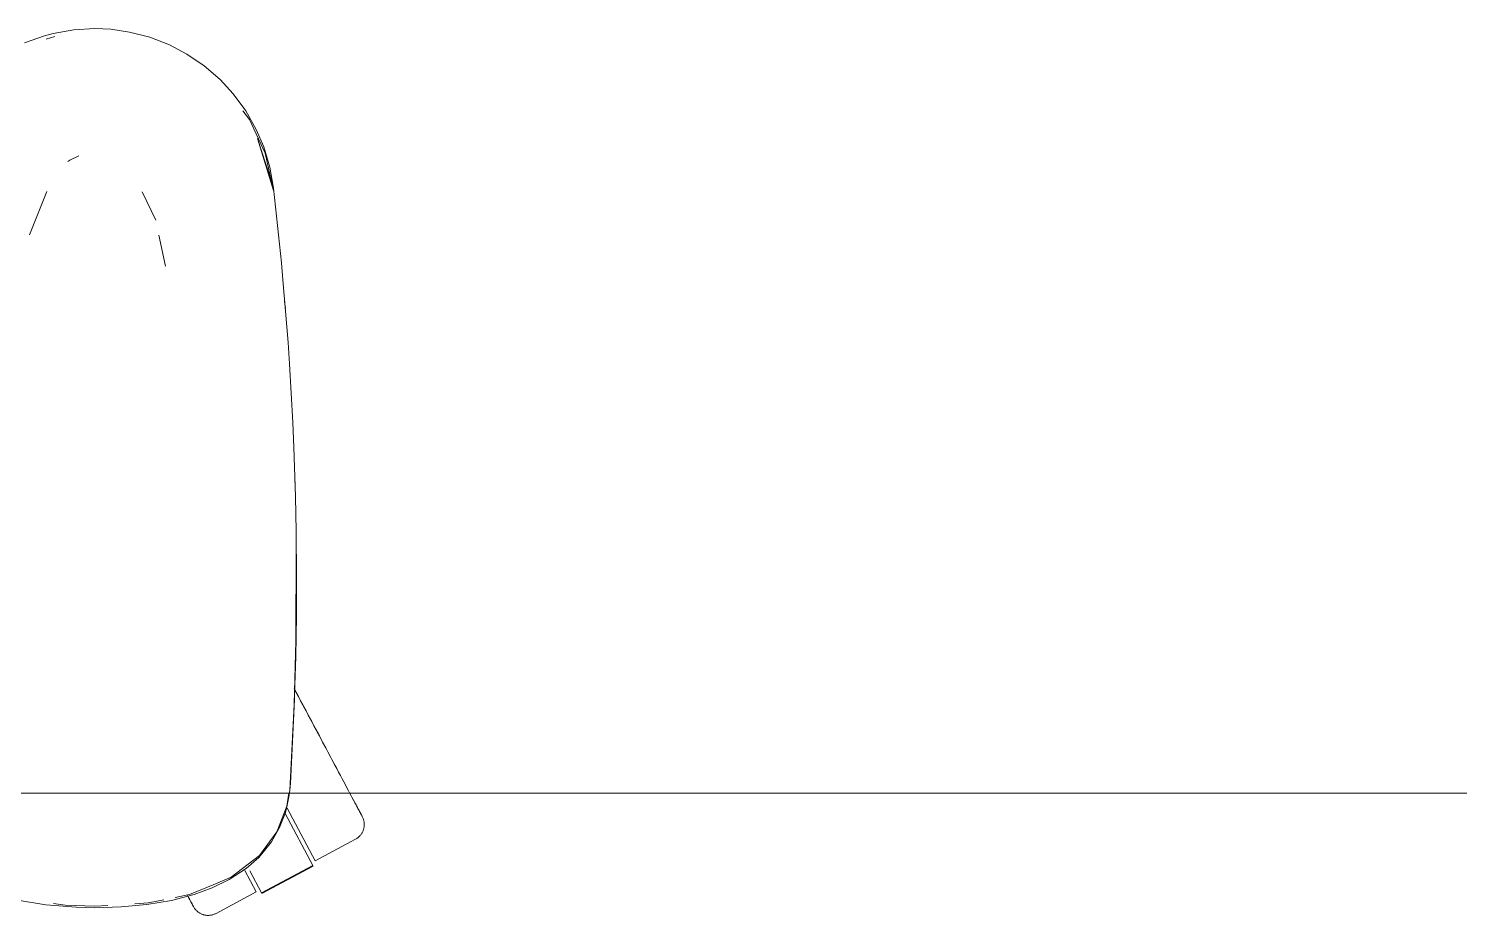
# Model space of a CAD drawing. Header units: millimetres. Extents: x 155927 to 317870, y -36033 to 97293.
# Drawn here: x 175741 to 176085, y 21898.2 to 22111.4 of the extents above; entities that cross this region are included whole.
import ezdxf

# ---------------------------------------------------------------- set-up
doc = ezdxf.new("R2010")
doc.units = ezdxf.units.MM
doc.header["$MEASUREMENT"] = 0
doc.layers.add('G-IMPT', color=8, linetype='CONTINUOUS', lineweight=9)
doc.layers.add('I-FURN', color=8, linetype='CONTINUOUS', lineweight=9)

msp = doc.modelspace()

# ---------------------------------------------------------------- linework, layer by layer
at = {"layer": 'G-IMPT'}
for p, q in [((175751.92, 22111.07), (175746.97, 22110.19)), ((175756.96, 22111.37), (175751.92, 22111.07)), ((175756.96, 22111.37), (175760.81, 22111.2)), ((175765.32, 22110.55), (175760.81, 22111.2)), ((175740.07, 22107.92), (175744.84, 22109.63)), ((175746.97, 22110.19), (175744.84, 22109.63)), ((175745.28, 22108.83), (175747.31, 22109.45)), ((175765.32, 22110.55), (175770.19, 22109.29)), ((175774.9, 22107.45), (175770.19, 22109.29)), ((175779.06, 22105.26), (175774.9, 22107.45)), ((175779.06, 22105.26), (175783.23, 22102.43)), ((175783.23, 22102.43), (175787.07, 22099.11)), ((175790.23, 22095.67), (175787.07, 22099.11)), ((175790.23, 22095.67), (175793.23, 22091.59)), ((175792.54, 22091.63), (175794.13, 22089.52)), ((175795.74, 22087.15), (175793.23, 22091.59)), ((175797.87, 22081.46), (175794.13, 22089.52)), ((175795.74, 22087.15), (175797.55, 22082.91)), ((175799.91, 22072.49), (175796.08, 22084.95)), ((175796.08, 22084.95), (175799, 22075.81)), ((175753.14, 22080.75), (175750.91, 22079.74)), ((175797.55, 22082.91), (175799.02, 22078.05)), ((175797.87, 22081.46), (175799.78, 22073.06)), ((175750.91, 22079.74), (175750.46, 22079.44)), ((175799.91, 22073), (175799.02, 22078.05)), ((175799.91, 22072.49), (175799, 22075.81)), ((175741.24, 22061.79), (175745.39, 22072.21)), ((175768.34, 22072.12), (175771.61, 22065.34)), ((175801.82, 22055.08), (175799.91, 22073)), ((175773.94, 22054.29), (175772.37, 22061.72)), ((175802.16, 22050.95), (175801.82, 22055.08)), ((175803.41, 22035.89), (175802.16, 22050.95)), ((175802.76, 22044.07), (175802.59, 22045.75)), ((175803.41, 22035.89), (175803.74, 22030.8)), ((175803.74, 22030.8), (175804.55, 22016.66)), ((175804.8, 22010.64), (175804.55, 22016.66)), ((175804.8, 22010.64), (175805.19, 21998.88)), ((175804.94, 22005.75), (175805.05, 22003.82)), ((175805.05, 22003.82), (175805.07, 22002.32)), ((175805.36, 21990.46), (175805.19, 21998.88)), ((175805.36, 21990.46), (175805.24, 21960.44)), ((175805.36, 21990.46), (175805.4, 21970.28)), ((175805.36, 21990.46), (175805.44, 21979.67)), ((175805.24, 21960.44), (175805.44, 21979.67)), ((175805.4, 21970.28), (175804.9, 21948.88)), ((175805.4, 21970.28), (175804.94, 21950.09)), ((175805.4, 21970.28), (175805.24, 21960.44)), ((175805.36, 21970.28), (175805.38, 21968.24)), ((175805.38, 21968.24), (175805.3, 21966.03)), ((175805.24, 21960.44), (175804.9, 21948.88)), ((175804.94, 21950.09), (175803.85, 21928.31)), ((175804.94, 21950.09), (175803.96, 21929.91)), ((175804.9, 21948.88), (175804.94, 21950.09)), ((175804.9, 21948.88), (175803.85, 21928.31)), ((175803.85, 21928.31), (175803.96, 21929.91)), ((175803.13, 21924.44), (175803.61, 21927.61)), ((175803.15, 21924.26), (175803.6, 21926.66)), ((175803.85, 21928.31), (175803.6, 21926.66)), ((175803.13, 21924.44), (175800.72, 21918.25)), ((175801.39, 21919.28), (175802.79, 21922.92)), ((175803.15, 21924.26), (175802.79, 21922.92)), ((175801.39, 21919.28), (175799.43, 21915.84)), ((175799.43, 21915.84), (175796.36, 21912.1)), ((175800.72, 21918.25), (175796.55, 21912.62)), ((175796.55, 21912.62), (175789.77, 21907.41)), ((175793.32, 21909.44), (175796.36, 21912.1)), ((175789.27, 21906.78), (175793.32, 21909.44)), ((175779.75, 21903.24), (175785.37, 21905.57)), ((175780.86, 21903.21), (175785.2, 21904.8)), ((175789.27, 21906.78), (175785.2, 21904.8)), ((175789.77, 21907.41), (175785.37, 21905.57)), ((175738.38, 21901.82), (175745.14, 21900.7)), ((175769.79, 21901.2), (175766.58, 21901)), ((175769.45, 21900.78), (175775.38, 21901.78)), ((175773.54, 21901.97), (175769.79, 21901.2)), ((175780.86, 21903.21), (175775.38, 21901.78)), ((175779.75, 21903.24), (175776.28, 21902.53)), ((175752.45, 21900.13), (175745.14, 21900.7)), ((175749.8, 21900.64), (175747.01, 21901.04)), ((175749.8, 21900.64), (175756.96, 21900.41)), ((175752.45, 21900.13), (175756.96, 21900.04)), ((175760.07, 21900.6), (175756.96, 21900.41)), ((175756.96, 21900.04), (175763.3, 21900.22)), ((175769.45, 21900.78), (175763.3, 21900.22))]:
    msp.add_line(p, q, dxfattribs=at)
at = {"layer": 'I-FURN'}
for p, q in [((175805.38, 21951.79), (175804.86, 21952.78)), ((175805.1, 21952.32), (175805.62, 21951.34)), ((175805.91, 21950.8), (175805.38, 21951.79)), ((175805.62, 21951.34), (175806.15, 21950.34)), ((175806.44, 21949.8), (175805.91, 21950.8)), ((175806.15, 21950.34), (175806.68, 21949.34)), ((175806.97, 21948.8), (175806.44, 21949.8)), ((175806.68, 21949.34), (175807.22, 21948.34)), ((175807.5, 21947.8), (175806.97, 21948.8)), ((175807.22, 21948.34), (175807.75, 21947.34)), ((175808.04, 21946.79), (175807.5, 21947.8)), ((175807.75, 21947.34), (175808.28, 21946.33)), ((175808.57, 21945.79), (175808.04, 21946.79)), ((175808.28, 21946.33), (175808.82, 21945.33)), ((175809.11, 21944.79), (175808.57, 21945.79)), ((175808.82, 21945.33), (175809.35, 21944.32)), ((175809.64, 21943.79), (175809.11, 21944.79)), ((175809.35, 21944.32), (175809.88, 21943.33)), ((175810.17, 21942.79), (175809.64, 21943.79)), ((175809.88, 21943.33), (175810.41, 21942.34)), ((175810.69, 21941.8), (175810.17, 21942.79)), ((175810.41, 21942.34), (175810.93, 21941.35)), ((175811.21, 21940.83), (175810.69, 21941.8)), ((175810.93, 21941.35), (175811.45, 21940.38)), ((175811.73, 21939.86), (175811.21, 21940.83)), ((175811.45, 21940.38), (175811.96, 21939.42)), ((175812.23, 21938.9), (175811.73, 21939.86)), ((175811.96, 21939.42), (175812.47, 21938.46)), ((175812.74, 21937.96), (175812.23, 21938.9)), ((175812.47, 21938.46), (175812.97, 21937.53)), ((175813.23, 21937.03), (175812.74, 21937.96)), ((175812.97, 21937.53), (175813.46, 21936.6)), ((175813.72, 21936.11), (175813.23, 21937.03)), ((175813.46, 21936.6), (175813.94, 21935.7)), ((175814.19, 21935.22), (175813.72, 21936.11)), ((175813.94, 21935.7), (175814.41, 21934.81)), ((175814.66, 21934.34), (175814.19, 21935.22)), ((175814.41, 21934.81), (175814.87, 21933.94)), ((175815.12, 21933.48), (175814.66, 21934.34)), ((175814.87, 21933.94), (175815.32, 21933.1)), ((175815.56, 21932.65), (175815.12, 21933.48)), ((175815.99, 21931.84), (175815.56, 21932.65)), ((175816.41, 21931.05), (175815.99, 21931.84)), ((175816.81, 21930.29), (175816.41, 21931.05)), ((175817.21, 21929.55), (175816.81, 21930.29)), ((175817.58, 21928.84), (175817.21, 21929.55)), ((175817.94, 21928.17), (175817.58, 21928.84)), ((176161.96, 21927.61), (174761.96, 21927.61)), ((174761.96, 21927.61), (176161.96, 21927.61)), ((175818.29, 21927.52), (175817.94, 21928.17)), ((175818.61, 21926.9), (175818.29, 21927.52)), ((175818.93, 21926.32), (175818.61, 21926.9)), ((175818.76, 21926.63), (175819.06, 21926.06)), ((175819.22, 21925.77), (175818.93, 21926.32)), ((175819.06, 21926.06), (175819.35, 21925.52)), ((175819.49, 21925.25), (175819.22, 21925.77)), ((175819.35, 21925.52), (175819.61, 21925.02)), ((175819.75, 21924.77), (175819.49, 21925.25)), ((175802.72, 21922.71), (175809.37, 21910.2)), ((175809.91, 21911.33), (175803.17, 21923.99)), ((175819.61, 21925.02), (175819.86, 21924.56)), ((175819.99, 21924.32), (175819.75, 21924.77)), ((175819.86, 21924.56), (175820.09, 21924.13)), ((175820.2, 21923.91), (175819.99, 21924.32)), ((175820.09, 21924.13), (175820.3, 21923.74)), ((175820.4, 21923.54), (175820.2, 21923.91)), ((175820.3, 21923.74), (175820.49, 21923.38)), ((175820.58, 21923.2), (175820.4, 21923.54)), ((175820.49, 21923.38), (175820.66, 21923.06)), ((175820.74, 21922.91), (175820.58, 21923.2)), ((175820.66, 21923.06), (175820.8, 21922.78)), ((175820.88, 21922.65), (175820.74, 21922.91)), ((175820.8, 21922.78), (175820.93, 21922.54)), ((175820.99, 21922.43), (175820.88, 21922.65)), ((175820.93, 21922.54), (175821.04, 21922.34)), ((175821.09, 21922.25), (175820.99, 21922.43)), ((175821.04, 21922.34), (175821.13, 21922.18)), ((175821.16, 21922.11), (175821.09, 21922.25)), ((175821.13, 21922.18), (175821.19, 21922.06)), ((175821.22, 21922.01), (175821.16, 21922.11)), ((175821.19, 21922.06), (175821.23, 21921.97)), ((175821.25, 21921.95), (175821.22, 21922.01)), ((175821.23, 21921.97), (175821.26, 21921.93)), ((175821.26, 21921.93), (175821.25, 21921.95)), ((175821.26, 21921.93), (175821.33, 21921.78)), ((175821.26, 21921.93), (175821.26, 21921.93)), ((175821.33, 21921.78), (175821.4, 21921.64)), ((175821.36, 21918.35), (175821.29, 21918.21)), ((175821.43, 21918.5), (175821.36, 21918.35)), ((175821.4, 21921.64), (175821.46, 21921.49)), ((175821.49, 21918.65), (175821.43, 21918.5)), ((175821.46, 21921.49), (175821.52, 21921.34)), ((175821.54, 21918.8), (175821.49, 21918.65)), ((175821.52, 21921.34), (175821.56, 21921.18)), ((175821.58, 21918.95), (175821.54, 21918.8)), ((175821.56, 21921.18), (175821.61, 21921.03)), ((175821.62, 21919.11), (175821.58, 21918.95)), ((175821.61, 21921.03), (175821.64, 21920.87)), ((175821.66, 21919.27), (175821.62, 21919.11)), ((175821.64, 21920.87), (175821.67, 21920.71)), ((175821.69, 21919.43), (175821.66, 21919.27)), ((175821.67, 21920.71), (175821.7, 21920.55)), ((175821.71, 21919.59), (175821.69, 21919.43)), ((175821.7, 21920.55), (175821.72, 21920.39)), ((175821.72, 21919.75), (175821.71, 21919.59)), ((175821.72, 21920.39), (175821.73, 21920.23)), ((175821.73, 21919.91), (175821.72, 21919.75)), ((175821.73, 21920.23), (175821.73, 21920.07)), ((175821.73, 21920.07), (175821.73, 21919.91)), ((175809.91, 21911.33), (175819.59, 21916.48)), ((175819.63, 21916.5), (175819.59, 21916.48)), ((175819.77, 21916.58), (175819.63, 21916.5)), ((175819.91, 21916.66), (175819.77, 21916.58)), ((175820.04, 21916.75), (175819.91, 21916.66)), ((175820.17, 21916.85), (175820.04, 21916.75)), ((175820.3, 21916.95), (175820.17, 21916.85)), ((175820.42, 21917.06), (175820.3, 21916.95)), ((175820.53, 21917.17), (175820.42, 21917.06)), ((175820.65, 21917.28), (175820.53, 21917.17)), ((175820.75, 21917.4), (175820.65, 21917.28)), ((175820.86, 21917.53), (175820.75, 21917.4)), ((175820.95, 21917.66), (175820.86, 21917.53)), ((175821.05, 21917.79), (175820.95, 21917.66)), ((175821.13, 21917.92), (175821.05, 21917.79)), ((175821.22, 21918.06), (175821.13, 21917.92)), ((175821.29, 21918.21), (175821.22, 21918.06)), ((175795.78, 21903.82), (175793.02, 21909.01)), ((175797.01, 21903.63), (175794.2, 21908.92)), ((175809.37, 21910.2), (175797.01, 21903.63)), ((175797.1, 21903.46), (175809.46, 21910.03)), ((175779.25, 21902.96), (175779.47, 21902.53)), ((175779.59, 21902.32), (175779.37, 21902.73)), ((175779.47, 21902.53), (175779.68, 21902.14)), ((175779.79, 21901.94), (175779.59, 21902.32)), ((175779.68, 21902.14), (175779.87, 21901.78)), ((175779.97, 21901.61), (175779.79, 21901.94)), ((175779.87, 21901.78), (175780.04, 21901.47)), ((175780.12, 21901.31), (175779.97, 21901.61)), ((175780.04, 21901.47), (175780.19, 21901.19)), ((175780.26, 21901.05), (175780.12, 21901.31)), ((175780.19, 21901.19), (175780.32, 21900.95)), ((175786.09, 21898.67), (175795.78, 21903.82)), ((175780.38, 21900.83), (175780.26, 21901.05)), ((175780.32, 21900.95), (175780.42, 21900.74)), ((175780.47, 21900.65), (175780.38, 21900.83)), ((175780.42, 21900.74), (175780.51, 21900.58)), ((175780.55, 21900.51), (175780.47, 21900.65)), ((175780.51, 21900.58), (175780.58, 21900.46)), ((175780.6, 21900.41), (175780.55, 21900.51)), ((175780.58, 21900.46), (175780.62, 21900.38)), ((175780.63, 21900.35), (175780.6, 21900.41)), ((175780.62, 21900.38), (175780.64, 21900.34)), ((175780.64, 21900.33), (175780.63, 21900.35)), ((175780.64, 21900.34), (175780.64, 21900.33)), ((175780.66, 21900.29), (175780.64, 21900.33)), ((175780.74, 21900.15), (175780.66, 21900.29)), ((175780.83, 21900.02), (175780.74, 21900.15)), ((175780.92, 21899.88), (175780.83, 21900.02)), ((175781.02, 21899.75), (175780.92, 21899.88)), ((175781.12, 21899.63), (175781.02, 21899.75)), ((175781.22, 21899.51), (175781.12, 21899.63)), ((175781.34, 21899.39), (175781.22, 21899.51)), ((175781.45, 21899.28), (175781.34, 21899.39)), ((175781.57, 21899.17), (175781.45, 21899.28)), ((175781.7, 21899.07), (175781.57, 21899.17)), ((175781.82, 21898.97), (175781.7, 21899.07)), ((175781.96, 21898.88), (175781.82, 21898.97)), ((175782.09, 21898.79), (175781.96, 21898.88)), ((175782.23, 21898.71), (175782.09, 21898.79)), ((175782.37, 21898.63), (175782.23, 21898.71)), ((175782.52, 21898.56), (175782.37, 21898.63)), ((175782.67, 21898.5), (175782.52, 21898.56)), ((175782.82, 21898.44), (175782.67, 21898.5)), ((175782.97, 21898.39), (175782.82, 21898.44)), ((175783.12, 21898.34), (175782.97, 21898.39)), ((175783.28, 21898.3), (175783.12, 21898.34)), ((175783.44, 21898.27), (175783.28, 21898.3)), ((175783.59, 21898.24), (175783.44, 21898.27)), ((175783.75, 21898.22), (175783.59, 21898.24)), ((175783.92, 21898.2), (175783.75, 21898.22)), ((175784.08, 21898.2), (175783.92, 21898.2)), ((175784.24, 21898.19), (175784.08, 21898.2)), ((175784.4, 21898.2), (175784.24, 21898.19)), ((175784.56, 21898.21), (175784.4, 21898.2)), ((175784.72, 21898.23), (175784.56, 21898.21)), ((175784.88, 21898.25), (175784.72, 21898.23)), ((175785.04, 21898.28), (175784.88, 21898.25)), ((175785.19, 21898.32), (175785.04, 21898.28)), ((175785.35, 21898.36), (175785.19, 21898.32)), ((175785.5, 21898.41), (175785.35, 21898.36)), ((175785.65, 21898.46), (175785.5, 21898.41)), ((175785.8, 21898.53), (175785.65, 21898.46)), ((175785.95, 21898.59), (175785.8, 21898.53)), ((175786.09, 21898.67), (175785.95, 21898.59))]:
    msp.add_line(p, q, dxfattribs=at)

doc.saveas('drawing.dxf')
